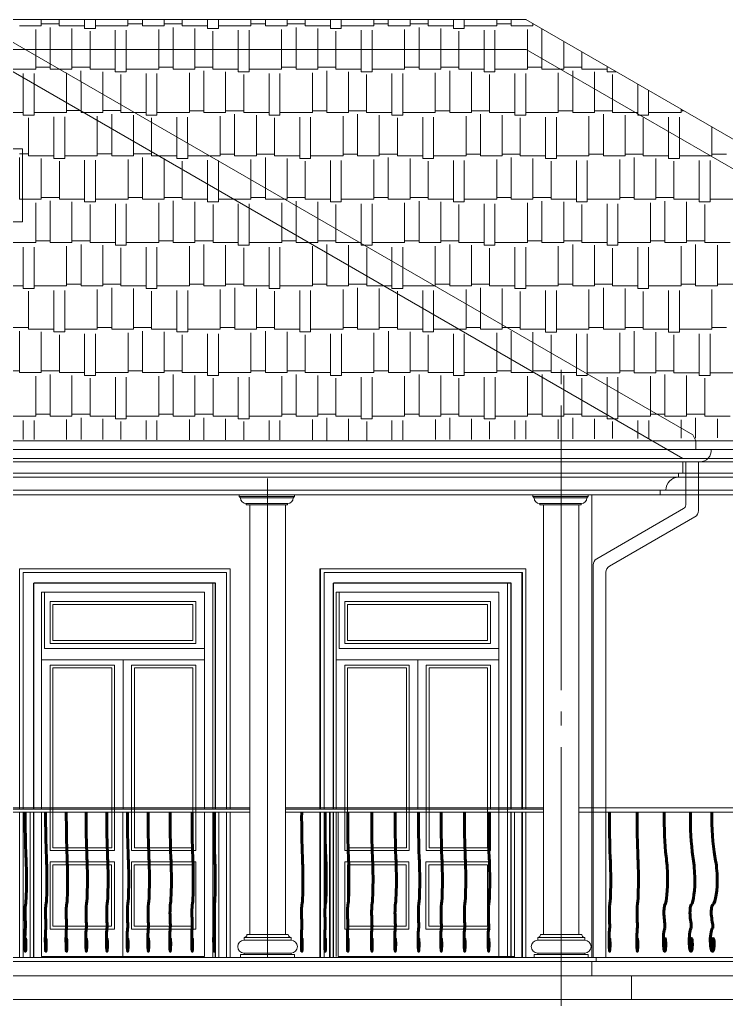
# Model space of a CAD drawing. Header units: millimetres. Extents: x -133165 to 20117, y 15722 to 63536.
# Drawn here: x -35166 to -30201, y 51679 to 58565 of the extents above; entities that cross this region are included whole.
import ezdxf

# ---------------------------------------------------------------- set-up
doc = ezdxf.new("R2010")
doc.units = ezdxf.units.MM
doc.linetypes.add('GOST2.303 5', pattern=[24, 20, -1.5, 1, -1.5])
doc.layers.get('0').update_dxf_attribs({"lineweight": 15})
for name, color, linetype, lineweight in [('axis', 7, 'GOST2.303 5', 9), ('doors', 32, 'Continuous', 15), ('friz', 173, 'Continuous', 15), ('hatch', 8, 'Continuous', 5), ('wall', 5, 'Continuous', 60)]:
    doc.layers.add(name, color=color, linetype=linetype, lineweight=lineweight)
doc.layers.add('balustrade', color=60, linetype='Continuous')

# ---------------------------------------------------------------- blocks, each defined once
blk = doc.blocks.new('A$C5A567AD7')
at = {"layer": 'wall', "color": 251, "ltscale": 100, "const_width": 10}
blk.add_lwpolyline([(89.3, 0, -0.185604), (4.2, -271.8, 0.164154), (-62.6, -391.3, 0.401799), (62.1, -567.2, -0.487781), (98, -636.6, -0.054114), (64.8, -679.6, 0.566041), (70, -710.3, -0.405124), (126.7, -803.9, -0.498628), (38.7, -842.2, -0.46591), (30.4, -780.5, -0.316922), (68.1, -775.9, -0.956284), (45.2, -817.3)], format="xyb", dxfattribs=at)
blk = doc.blocks.new('A$C729614CE')
at = {"layer": 'hatch', "lineweight": 20, "ltscale": 50}
for p, q in [((2067.3, 20), (254.8, 20)), ((2067.3, 0), (254.8, 0)), ((4129.6, 20), (2317.3, 20)), ((4129.6, 0), (2317.3, 0)), ((6192.3, 20), (4379.6, 20)), ((6192.3, 0), (4379.6, 0)), ((8254.7, 20), (6442.3, 20)), ((8254.7, 0), (6442.3, 0))]:
    blk.add_line(p, q, dxfattribs=at)
at = {"layer": 'hatch', "ltscale": 50, "yscale": 1.149999999994179, "zscale": 1.15}
for p, xscale in [((510.5, 0), 0.05842000001575798), ((804, 0), 0.05842000001575798), ((968.1, 0), 0.05842000001575798), ((1127.2, 0), 0.05842000001575798), ((1291.3, 0), 0.05842000001575798), ((1455.4, 0), 0.05842000001575798), ((1624.5, 0), 0.05842000001575798), ((1783.6, 0), 0.05842000001575798), ((1947.7, 0), 0.05842000001575798), ((2563.7, 0), 0.05842000001575798), ((2717.8, 0), 0.05842000001575798), ((2871.9, 0), 0.05842000001575798), ((3026, 0), 0.05842000001575798), ((3171.3, 0), 0.05842000001575798), ((3316.5, 0), 0.05842000001575798), ((3461.7, 0), 0.05842000001575798), ((3601, 0), 0.05842000001575798), ((3746.2, 0), 0.05842000001575798), ((3889.4, 0), 0.05842000001575798), ((4620.1, 0), -0.05842000001575798), ((4763.3, 0), -0.05842000001575798), ((5193, 0), -0.05842000001575798), ((5338.2, 0), -0.05842000001575798), ((5483.5, 0), -0.05842000001575798), ((5637.6, 0), -0.05842000001575798), ((5791.7, 0), -0.05842000001575798), ((5945.8, 0), -0.05842000001575798), ((6561.8, 0), -0.05842000001575798), ((6725.9, 0), -0.05842000001575798), ((6885, 0), -0.05842000001575798), ((7054.1, 0), -0.05842000001575798), ((7218.2, 0), -0.05842000001575798), ((7382.3, 0), -0.05842000001575798), ((7541.5, 0), -0.05842000001575798), ((7705.6, 0), -0.05842000001575798), ((7874, 0), -0.05842000001575798)]:
    blk.add_blockref('A$C5A567AD7', p, dxfattribs=dict(at, xscale=xscale))
at = {"layer": 'hatch', "color": 2, "ltscale": 50, "xscale": -0.05842000001575798, "yscale": 1.149999999994179, "zscale": 1.15}
for p in [(4908.5, 0), (5047.8, 0)]:
    blk.add_blockref('A$C5A567AD7', p, dxfattribs=at)

msp = doc.modelspace()

# ---------------------------------------------------------------- hatches: boundary and pattern name
at = {"ltscale": 10}
h = msp.add_hatch(dxfattribs=at)
h.set_pattern_fill('AR-RSHKE', color=256, style=0)
h.set_pattern_definition([(0, (-6668.25, 0), (647.7, 304.8), [152.4, -127, 177.8, -76.2, 228.6, -101.6]), (0, (-6515.85, 12.7), (647.7, 304.8), [127, -482.6, 101.6, -152.4]), (0, (-6211.05, -19.05), (647.7, 304.8), [76.2, -787.4]), (90, (-6668.25, 0), (-215.9, 304.8), [292.1, -927.1]), (90, (-6515.85, 0), (-215.9, 304.8), [285.75, -933.45]), (90, (-6388.85, 0), (-215.9, 304.8), [266.7, -952.5]), (90, (-6211.05, -19.05), (-215.9, 304.8), [292.1, -927.1]), (90, (-6134.85, -19.05), (-215.9, 304.8), [292.1, -927.1]), (90, (-5906.25, 0), (-215.9, 304.8), [279.4, -939.8])])
h.paths.add_polyline_path([(-40547.2, 55625.9), (-32786.6, 55609.5), (-30448.8, 55623.6), (-33369.6, 57340.4), (-35486.9, 58562.8), (-36534.7, 57957.9)])
h.paths.add_polyline_path([(-35806.9, 57162.7), (-35806.9, 57635.6), (-35166.9, 57635.6), (-35166.9, 57162.7)], flags=16)
h.paths.add_polyline_path([(-35756.9, 57212.7), (-35756.9, 57585.6), (-35216.9, 57585.6), (-35216.9, 57212.7)], flags=0)

# ---------------------------------------------------------------- linework, layer by layer
for p, q in [((-38011.9, 58564.8), (-31606.9, 58564.8)), ((-30436.9, 55647.2), (-35486.9, 58562.8)), ((-35014.7, 58521.6), (-35014.7, 58563.1)), ((-35014.7, 58534.3), (-34887.7, 58534.3)), ((-34887.7, 58521.6), (-34887.7, 58563.1)), ((-34709.9, 58502.6), (-34709.9, 58563.2)), ((-34633.7, 58502.6), (-34633.7, 58563.2)), ((-34405.1, 58521.6), (-34405.1, 58563.4)), ((-34405.1, 58534.3), (-34303.5, 58534.3)), ((-34303.5, 58521.6), (-34303.5, 58563.4)), ((-34151.1, 58521.6), (-34151.1, 58563.5)), ((-34151.1, 58534.3), (-34024.1, 58534.3)), ((-34024.1, 58521.6), (-34024.1, 58563.6)), ((-33846.3, 58502.6), (-33846.3, 58563.7)), ((-33770.1, 58502.6), (-33770.1, 58563.7)), ((-33541.5, 58521.6), (-33541.5, 58563.8)), ((-33541.5, 58534.3), (-33439.9, 58534.3)), ((-33439.9, 58521.6), (-33439.9, 58563.9)), ((-33287.5, 58521.6), (-33287.5, 58563.9)), ((-33287.5, 58534.3), (-33160.5, 58534.3)), ((-33160.5, 58521.6), (-33160.5, 58564)), ((-32982.7, 58502.6), (-32982.7, 58564.1)), ((-32906.5, 58502.6), (-32906.5, 58564.1)), ((-32677.9, 58521.6), (-32677.9, 58564.3)), ((-32677.9, 58534.3), (-32576.3, 58534.3)), ((-32576.3, 58521.6), (-32576.3, 58564.3)), ((-32423.9, 58521.6), (-32423.9, 58564.4)), ((-32423.9, 58534.3), (-32296.9, 58534.3)), ((-32296.9, 58521.6), (-32296.9, 58564.5)), ((-32119.1, 58502.6), (-32119.1, 58564.5)), ((-32042.9, 58502.6), (-32042.9, 58564.6)), ((-31814.3, 58521.6), (-31814.3, 58564.7)), ((-31814.3, 58534.3), (-31712.7, 58534.3)), ((-31712.7, 58521.6), (-31712.7, 58564.8)), ((-28726.9, 56900), (-31610.4, 58564.8)), ((-31560.3, 58521.6), (-31560.3, 58535.9)), ((-31560.3, 58534.3), (-31557.5, 58534.3)), ((-35167.1, 58521.6), (-35014.7, 58521.6)), ((-35052.8, 58312.2), (-35052.8, 58496.2)), ((-34951.2, 58253.5), (-34951.2, 58508.9)), ((-34887.7, 58521.6), (-34709.9, 58521.6)), ((-34798.8, 58216.8), (-34798.8, 58502.6)), ((-34709.9, 58502.6), (-34633.7, 58502.6)), ((-34671.8, 58216.8), (-34671.8, 58483.5)), ((-34633.7, 58521.6), (-34405.1, 58521.6)), ((-34494, 58197.7), (-34494, 58489.8)), ((-34417.8, 58197.7), (-34417.8, 58489.8)), ((-34303.5, 58521.6), (-34151.1, 58521.6)), ((-34189.2, 58216.8), (-34189.2, 58496.2)), ((-34087.6, 58216.8), (-34087.6, 58508.9)), ((-34024.1, 58521.6), (-33846.3, 58521.6)), ((-33935.2, 58216.8), (-33935.2, 58502.6)), ((-33846.3, 58502.6), (-33770.1, 58502.6)), ((-33808.2, 58216.8), (-33808.2, 58483.5)), ((-33770.1, 58521.6), (-33541.5, 58521.6)), ((-33630.4, 58197.7), (-33630.4, 58489.8)), ((-33554.2, 58197.7), (-33554.2, 58489.8)), ((-33439.9, 58521.6), (-33287.5, 58521.6)), ((-33325.6, 58216.8), (-33325.6, 58496.2)), ((-33224, 58216.8), (-33224, 58508.9)), ((-33160.5, 58521.6), (-32982.7, 58521.6)), ((-33071.6, 58216.8), (-33071.6, 58502.6)), ((-32982.7, 58502.6), (-32906.5, 58502.6)), ((-32944.6, 58216.8), (-32944.6, 58483.5)), ((-32906.5, 58521.6), (-32677.9, 58521.6)), ((-32766.8, 58197.7), (-32766.8, 58489.8)), ((-32690.6, 58197.7), (-32690.6, 58489.8)), ((-32576.3, 58521.6), (-32423.9, 58521.6)), ((-32462, 58216.8), (-32462, 58496.2)), ((-32360.4, 58216.8), (-32360.4, 58508.9)), ((-32296.9, 58521.6), (-32119.1, 58521.6)), ((-32208, 58216.8), (-32208, 58502.6)), ((-32119.1, 58502.6), (-32042.9, 58502.6)), ((-32081, 58216.8), (-32081, 58483.5)), ((-32042.9, 58521.6), (-31814.3, 58521.6)), ((-31903.2, 58197.7), (-31903.2, 58489.8)), ((-31827, 58197.7), (-31827, 58489.8)), ((-31712.7, 58521.6), (-31560.3, 58521.6)), ((-31598.4, 58216.8), (-31598.4, 58496.2)), ((-31496.8, 58216.8), (-31496.8, 58499.2)), ((-31344.4, 58216.8), (-31344.4, 58411.2)), ((-31606.9, 58355), (-39366.9, 58355)), ((-30506.9, 55479.8), (-35486.9, 58355)), ((-26626.9, 55479.8), (-31606.9, 58355)), ((-31217.4, 58216.8), (-31217.4, 58337.9)), ((-34887.6, 58216.8), (-34798.8, 58216.8)), ((-34836.9, 58187.5), (-34836.9, 58191.4)), ((-34798.8, 58229.5), (-34671.8, 58229.5)), ((-34735.3, 58128.9), (-34735.3, 58204.1)), ((-34671.8, 58216.8), (-34494, 58216.8)), ((-34582.9, 58040.9), (-34582.9, 58197.7)), ((-34494, 58197.7), (-34417.8, 58197.7)), ((-34417.8, 58216.8), (-34189.2, 58216.8)), ((-34189.2, 58229.5), (-34087.6, 58229.5)), ((-34087.6, 58216.8), (-33935.2, 58216.8)), ((-33973.3, 57912), (-33973.3, 58191.4)), ((-33935.2, 58229.5), (-33808.2, 58229.5)), ((-33871.7, 57912), (-33871.7, 58204.1)), ((-33808.2, 58216.8), (-33630.4, 58216.8)), ((-33719.3, 57912), (-33719.3, 58197.7)), ((-33630.4, 58197.7), (-33554.2, 58197.7)), ((-33554.2, 58216.8), (-33325.6, 58216.8)), ((-33325.6, 58229.5), (-33224, 58229.5)), ((-33224, 58216.8), (-33071.6, 58216.8)), ((-33109.7, 57912), (-33109.7, 58191.4)), ((-33071.6, 58229.5), (-32944.6, 58229.5)), ((-33008.1, 57912), (-33008.1, 58204.1)), ((-32944.6, 58216.8), (-32766.8, 58216.8)), ((-32855.7, 57912), (-32855.7, 58197.7)), ((-32766.8, 58197.7), (-32690.6, 58197.7)), ((-32690.6, 58216.8), (-32462, 58216.8)), ((-32462, 58229.5), (-32360.4, 58229.5)), ((-32360.4, 58216.8), (-32208, 58216.8)), ((-32246.1, 57912), (-32246.1, 58191.4)), ((-32208, 58229.5), (-32081, 58229.5)), ((-32144.5, 57912), (-32144.5, 58204.1)), ((-32081, 58216.8), (-31903.2, 58216.8)), ((-31992.1, 57912), (-31992.1, 58197.7)), ((-31903.2, 58197.7), (-31827, 58197.7)), ((-31827, 58216.8), (-31598.4, 58216.8)), ((-31598.4, 58229.5), (-31496.8, 58229.5)), ((-31496.8, 58216.8), (-31344.4, 58216.8)), ((-31382.5, 57912), (-31382.5, 58191.4)), ((-31344.4, 58229.5), (-31217.4, 58229.5)), ((-31280.9, 57912), (-31280.9, 58204.1)), ((-31217.4, 58216.8), (-31039.6, 58216.8)), ((-31128.5, 57912), (-31128.5, 58197.7)), ((-31039.6, 58197.7), (-31039.6, 58235.3)), ((-31039.6, 58197.7), (-30974.6, 58197.7)), ((-34455.9, 57967.5), (-34455.9, 58178.7)), ((-34278.1, 57892.9), (-34278.1, 58185.1)), ((-34201.9, 57892.9), (-34201.9, 58185.1)), ((-33592.3, 57912), (-33592.3, 58178.7)), ((-33414.5, 57892.9), (-33414.5, 58185.1)), ((-33338.3, 57892.9), (-33338.3, 58185.1)), ((-32728.7, 57912), (-32728.7, 58178.7)), ((-32550.9, 57892.9), (-32550.9, 58185.1)), ((-32474.7, 57892.9), (-32474.7, 58185.1)), ((-31865.1, 57912), (-31865.1, 58178.7)), ((-31687.3, 57892.9), (-31687.3, 58185.1)), ((-31611.1, 57892.9), (-31611.1, 58185.1)), ((-31001.5, 57912), (-31001.5, 58178.7)), ((-30823.7, 57892.9), (-30823.7, 58110.6)), ((-30747.5, 57892.9), (-30747.5, 58066.6)), ((-33973.3, 57924.7), (-33871.7, 57924.7)), ((-33719.3, 57924.7), (-33592.3, 57924.7)), ((-33109.7, 57924.7), (-33008.1, 57924.7)), ((-32855.7, 57924.7), (-32728.7, 57924.7)), ((-32246.1, 57924.7), (-32144.5, 57924.7)), ((-31992.1, 57924.7), (-31865.1, 57924.7)), ((-31382.5, 57924.7), (-31280.9, 57924.7)), ((-31128.5, 57924.7), (-31001.5, 57924.7)), ((-30518.9, 57912), (-30518.9, 57934.6)), ((-30518.9, 57924.7), (-30501.7, 57924.7)), ((-34359.7, 57912), (-34278.1, 57912)), ((-34278.1, 57892.9), (-34201.9, 57892.9)), ((-34240, 57842.9), (-34240, 57873.9)), ((-34201.9, 57912), (-33973.3, 57912)), ((-34062.2, 57740.2), (-34062.2, 57880.2)), ((-33986, 57696.2), (-33986, 57880.2)), ((-33871.7, 57912), (-33719.3, 57912)), ((-33757.4, 57607.2), (-33757.4, 57886.6)), ((-33655.8, 57607.2), (-33655.8, 57899.3)), ((-33592.3, 57912), (-33414.5, 57912)), ((-33503.4, 57607.2), (-33503.4, 57892.9)), ((-33414.5, 57892.9), (-33338.3, 57892.9)), ((-33376.4, 57607.2), (-33376.4, 57873.9)), ((-33338.3, 57912), (-33109.7, 57912)), ((-33198.6, 57588.1), (-33198.6, 57880.2)), ((-33122.4, 57588.1), (-33122.4, 57880.2)), ((-33008.1, 57912), (-32855.7, 57912)), ((-32893.8, 57607.2), (-32893.8, 57886.6)), ((-32792.2, 57607.2), (-32792.2, 57899.3)), ((-32728.7, 57912), (-32550.9, 57912)), ((-32639.8, 57607.2), (-32639.8, 57892.9)), ((-32550.9, 57892.9), (-32474.7, 57892.9)), ((-32512.8, 57607.2), (-32512.8, 57873.9)), ((-32474.7, 57912), (-32246.1, 57912)), ((-32335, 57588.1), (-32335, 57880.2)), ((-32258.8, 57588.1), (-32258.8, 57880.2)), ((-32144.5, 57912), (-31992.1, 57912)), ((-32030.2, 57607.2), (-32030.2, 57886.6)), ((-31928.6, 57607.2), (-31928.6, 57899.3)), ((-31865.1, 57912), (-31687.3, 57912)), ((-31776.2, 57607.2), (-31776.2, 57892.9)), ((-31687.3, 57892.9), (-31611.1, 57892.9)), ((-31649.2, 57607.2), (-31649.2, 57873.9)), ((-31611.1, 57912), (-31382.5, 57912)), ((-31471.4, 57588.1), (-31471.4, 57880.2)), ((-31395.2, 57588.1), (-31395.2, 57880.2)), ((-31280.9, 57912), (-31128.5, 57912)), ((-31166.6, 57607.2), (-31166.6, 57886.6)), ((-31065, 57607.2), (-31065, 57899.3)), ((-31001.5, 57912), (-30823.7, 57912)), ((-30912.6, 57607.2), (-30912.6, 57892.9)), ((-30823.7, 57892.9), (-30747.5, 57892.9)), ((-30785.6, 57607.2), (-30785.6, 57873.9)), ((-30747.5, 57912), (-30518.9, 57912)), ((-30607.8, 57588.1), (-30607.8, 57880.2)), ((-30531.6, 57588.1), (-30531.6, 57880.2)), ((-30303, 57607.2), (-30303, 57810)), ((-33831.7, 57607.2), (-33757.4, 57607.2)), ((-33770.1, 57571.6), (-33770.1, 57575.4)), ((-33757.4, 57619.9), (-33655.8, 57619.9)), ((-33655.8, 57607.2), (-33503.4, 57607.2)), ((-33541.5, 57439.6), (-33541.5, 57581.8)), ((-33503.4, 57619.9), (-33376.4, 57619.9)), ((-33439.9, 57381), (-33439.9, 57594.5)), ((-33376.4, 57607.2), (-33198.6, 57607.2)), ((-33287.5, 57302.4), (-33287.5, 57588.1)), ((-33198.6, 57588.1), (-33122.4, 57588.1)), ((-33160.5, 57302.4), (-33160.5, 57569.1)), ((-33122.4, 57607.2), (-32893.8, 57607.2)), ((-32982.7, 57283.3), (-32982.7, 57575.4)), ((-32906.5, 57283.3), (-32906.5, 57575.4)), ((-32893.8, 57619.9), (-32792.2, 57619.9)), ((-32792.2, 57607.2), (-32639.8, 57607.2)), ((-32677.9, 57302.4), (-32677.9, 57581.8)), ((-32639.8, 57619.9), (-32512.8, 57619.9)), ((-32576.3, 57302.4), (-32576.3, 57594.5)), ((-32512.8, 57607.2), (-32335, 57607.2)), ((-32423.9, 57302.4), (-32423.9, 57588.1)), ((-32335, 57588.1), (-32258.8, 57588.1)), ((-32296.9, 57302.4), (-32296.9, 57569.1)), ((-32258.8, 57607.2), (-32030.2, 57607.2)), ((-32119.1, 57283.3), (-32119.1, 57575.4)), ((-32042.9, 57283.3), (-32042.9, 57575.4)), ((-32030.2, 57619.9), (-31928.6, 57619.9)), ((-31928.6, 57607.2), (-31776.2, 57607.2)), ((-31814.3, 57302.4), (-31814.3, 57581.8)), ((-31776.2, 57619.9), (-31649.2, 57619.9)), ((-31712.7, 57302.4), (-31712.7, 57594.5)), ((-31649.2, 57607.2), (-31471.4, 57607.2)), ((-31560.3, 57302.4), (-31560.3, 57588.1)), ((-31471.4, 57588.1), (-31395.2, 57588.1)), ((-31433.3, 57302.4), (-31433.3, 57569.1)), ((-31395.2, 57607.2), (-31166.6, 57607.2)), ((-31255.5, 57283.3), (-31255.5, 57575.4)), ((-31179.3, 57283.3), (-31179.3, 57575.4)), ((-31166.6, 57619.9), (-31065, 57619.9)), ((-31065, 57607.2), (-30912.6, 57607.2)), ((-30950.7, 57302.4), (-30950.7, 57581.8)), ((-30912.6, 57619.9), (-30785.6, 57619.9)), ((-30849.1, 57302.4), (-30849.1, 57594.5)), ((-30785.6, 57607.2), (-30607.8, 57607.2)), ((-30696.7, 57302.4), (-30696.7, 57588.1)), ((-30607.8, 57588.1), (-30531.6, 57588.1)), ((-30569.7, 57302.4), (-30569.7, 57569.1)), ((-30531.6, 57607.2), (-30303, 57607.2)), ((-30391.9, 57283.3), (-30391.9, 57575.4)), ((-30315.7, 57283.3), (-30315.7, 57575.4)), ((-30303, 57619.9), (-30201.4, 57619.9)), ((-33305, 57302.4), (-33287.5, 57302.4)), ((-33287.5, 57315.1), (-33160.5, 57315.1)), ((-33160.5, 57302.4), (-32982.7, 57302.4)), ((-32906.5, 57302.4), (-32677.9, 57302.4)), ((-32677.9, 57315.1), (-32576.3, 57315.1)), ((-32576.3, 57302.4), (-32423.9, 57302.4)), ((-32423.9, 57315.1), (-32296.9, 57315.1)), ((-32296.9, 57302.4), (-32119.1, 57302.4)), ((-32042.9, 57302.4), (-31814.3, 57302.4)), ((-31814.3, 57315.1), (-31712.7, 57315.1)), ((-31712.7, 57302.4), (-31560.3, 57302.4)), ((-31560.3, 57315.1), (-31433.3, 57315.1)), ((-31433.3, 57302.4), (-31255.5, 57302.4)), ((-31179.3, 57302.4), (-30950.7, 57302.4)), ((-30950.7, 57315.1), (-30849.1, 57315.1)), ((-30849.1, 57302.4), (-30696.7, 57302.4)), ((-30696.7, 57315.1), (-30569.7, 57315.1)), ((-30569.7, 57302.4), (-30391.9, 57302.4)), ((-30315.7, 57302.4), (-30087.1, 57302.4)), ((-33224, 57254.8), (-33224, 57289.7)), ((-33071.6, 57165.2), (-33071.6, 57283.3)), ((-32982.7, 57283.3), (-32906.5, 57283.3)), ((-32944.6, 57090.6), (-32944.6, 57264.3)), ((-32766.8, 56986.1), (-32766.8, 57270.6)), ((-32690.6, 56978.6), (-32690.6, 57270.6)), ((-32462, 56997.6), (-32462, 57277)), ((-32360.4, 56997.6), (-32360.4, 57289.7)), ((-32208, 56997.6), (-32208, 57283.3)), ((-32119.1, 57283.3), (-32042.9, 57283.3)), ((-32081, 56997.6), (-32081, 57264.3)), ((-31903.2, 56978.6), (-31903.2, 57270.6)), ((-31827, 56978.6), (-31827, 57270.6)), ((-31598.4, 56997.6), (-31598.4, 57277)), ((-31496.8, 56997.6), (-31496.8, 57289.7)), ((-31344.4, 56997.6), (-31344.4, 57283.3)), ((-31255.5, 57283.3), (-31179.3, 57283.3)), ((-31217.4, 56997.6), (-31217.4, 57264.3)), ((-31039.6, 56978.6), (-31039.6, 57270.6)), ((-30963.4, 56978.6), (-30963.4, 57270.6)), ((-30734.8, 56997.6), (-30734.8, 57277)), ((-30633.2, 56997.6), (-30633.2, 57289.7)), ((-30480.8, 56997.6), (-30480.8, 57283.3)), ((-30391.9, 57283.3), (-30315.7, 57283.3)), ((-30353.8, 56997.6), (-30353.8, 57264.3)), ((-32786.4, 56997.6), (-32766.8, 56997.6)), ((-32754, 56978.6), (-32690.6, 56978.6)), ((-32690.6, 56997.6), (-32462, 56997.6)), ((-32550.9, 56859.2), (-32550.9, 56965.8)), ((-32474.7, 56814.4), (-32474.7, 56965.8)), ((-32462, 57010.3), (-32360.4, 57010.3)), ((-32360.4, 56997.6), (-32208, 56997.6)), ((-32246.1, 56692.8), (-32246.1, 56972.2)), ((-32208, 57010.3), (-32081, 57010.3)), ((-32144.5, 56692.8), (-32144.5, 56984.9)), ((-32081, 56997.6), (-31903.2, 56997.6)), ((-31992.1, 56692.8), (-31992.1, 56978.6)), ((-31903.2, 56978.6), (-31827, 56978.6)), ((-31865.1, 56692.8), (-31865.1, 56959.5)), ((-31827, 56997.6), (-31598.4, 56997.6)), ((-31687.3, 56673.8), (-31687.3, 56965.8)), ((-31611.1, 56673.8), (-31611.1, 56965.8)), ((-31598.4, 57010.3), (-31496.8, 57010.3)), ((-31496.8, 56997.6), (-31344.4, 56997.6)), ((-31382.5, 56692.8), (-31382.5, 56972.2)), ((-31344.4, 57010.3), (-31217.4, 57010.3)), ((-31280.9, 56692.8), (-31280.9, 56984.9)), ((-31217.4, 56997.6), (-31039.6, 56997.6)), ((-31128.5, 56692.8), (-31128.5, 56978.6)), ((-31039.6, 56978.6), (-30963.4, 56978.6)), ((-31001.5, 56692.8), (-31001.5, 56959.5)), ((-30963.4, 56997.6), (-30734.8, 56997.6)), ((-30823.7, 56673.8), (-30823.7, 56965.8)), ((-30747.5, 56673.8), (-30747.5, 56965.8)), ((-30734.8, 57010.3), (-30633.2, 57010.3)), ((-30633.2, 56997.6), (-30480.8, 56997.6)), ((-30518.9, 56692.8), (-30518.9, 56972.2)), ((-30480.8, 57010.3), (-30353.8, 57010.3)), ((-30417.3, 56692.8), (-30417.3, 56984.9)), ((-30353.8, 56997.6), (-30176, 56997.6)), ((-30264.9, 56692.8), (-30264.9, 56978.6)), ((-32267.8, 56692.8), (-32246.1, 56692.8)), ((-32246.1, 56705.5), (-32144.5, 56705.5)), ((-32144.5, 56692.8), (-31992.1, 56692.8)), ((-31992.1, 56705.5), (-31865.1, 56705.5)), ((-31928.6, 56493.4), (-31928.6, 56680.1)), ((-31865.1, 56692.8), (-31687.3, 56692.8)), ((-31776.2, 56403.8), (-31776.2, 56673.8)), ((-31687.3, 56673.8), (-31611.1, 56673.8)), ((-31611.1, 56692.8), (-31382.5, 56692.8)), ((-31382.5, 56705.5), (-31280.9, 56705.5)), ((-31280.9, 56692.8), (-31128.5, 56692.8)), ((-31128.5, 56705.5), (-31001.5, 56705.5)), ((-31065, 56388), (-31065, 56680.1)), ((-31001.5, 56692.8), (-30823.7, 56692.8)), ((-30912.6, 56388), (-30912.6, 56673.8)), ((-30823.7, 56673.8), (-30747.5, 56673.8)), ((-30747.5, 56692.8), (-30518.9, 56692.8)), ((-30518.9, 56705.5), (-30417.3, 56705.5)), ((-30417.3, 56692.8), (-30264.9, 56692.8)), ((-30264.9, 56705.5), (-30137.9, 56705.5)), ((-32030.2, 56553.1), (-32030.2, 56667.4)), ((-31649.2, 56388), (-31649.2, 56654.7)), ((-31471.4, 56368.9), (-31471.4, 56661.1)), ((-31395.2, 56368.9), (-31395.2, 56661.1)), ((-31166.6, 56388), (-31166.6, 56667.4)), ((-30785.6, 56388), (-30785.6, 56654.7)), ((-30607.8, 56368.9), (-30607.8, 56661.1)), ((-30531.6, 56368.9), (-30531.6, 56661.1)), ((-30303, 56388), (-30303, 56667.4)), ((-31770.8, 56400.7), (-31649.2, 56400.7)), ((-31166.6, 56400.7), (-31065, 56400.7)), ((-30912.6, 56400.7), (-30785.6, 56400.7)), ((-30303, 56400.7), (-30201.4, 56400.7)), ((-31712.7, 56366.5), (-31712.7, 56375.3)), ((-31649.2, 56388), (-31471.4, 56388)), ((-31560.3, 56276.9), (-31560.3, 56368.9)), ((-31471.4, 56368.9), (-31395.2, 56368.9)), ((-31433.3, 56202.3), (-31433.3, 56349.9)), ((-31395.2, 56388), (-31166.6, 56388)), ((-31255.5, 56097.8), (-31255.5, 56356.2)), ((-31179.3, 56064.1), (-31179.3, 56356.2)), ((-31065, 56388), (-30912.6, 56388)), ((-30950.7, 56083.2), (-30950.7, 56362.6)), ((-30849.1, 56083.2), (-30849.1, 56375.3)), ((-30785.6, 56388), (-30607.8, 56388)), ((-30696.7, 56083.2), (-30696.7, 56368.9)), ((-30607.8, 56368.9), (-30531.6, 56368.9)), ((-30569.7, 56083.2), (-30569.7, 56349.9)), ((-30531.6, 56388), (-30303, 56388)), ((-30391.9, 56064.1), (-30391.9, 56356.2)), ((-30315.7, 56064.1), (-30315.7, 56356.2)), ((-31198.2, 56064.1), (-31179.3, 56064.1)), ((-31179.3, 56083.2), (-30950.7, 56083.2)), ((-30950.7, 56095.9), (-30849.1, 56095.9)), ((-30849.1, 56083.2), (-30696.7, 56083.2)), ((-30734.8, 55791.7), (-30734.8, 56057.8)), ((-30696.7, 56095.9), (-30569.7, 56095.9)), ((-30633.2, 55778.4), (-30633.2, 56070.5)), ((-30569.7, 56083.2), (-30391.9, 56083.2)), ((-30480.8, 55778.4), (-30480.8, 56064.1)), ((-30391.9, 56064.1), (-30315.7, 56064.1)), ((-30315.7, 56083.2), (-30087.1, 56083.2)), ((-31039.6, 55970.9), (-31039.6, 56051.4)), ((-30963.4, 55926.1), (-30963.4, 56051.4)), ((-30353.8, 55778.4), (-30353.8, 56045.1)), ((-30733.7, 55791.1), (-30633.2, 55791.1)), ((-30633.2, 55778.4), (-30480.8, 55778.4)), ((-30480.8, 55791.1), (-30353.8, 55791.1)), ((-30353.8, 55778.4), (-30176, 55778.4)), ((-30518.9, 55664.8), (-30518.9, 55753)), ((-30417.3, 55623.8), (-30417.3, 55765.7)), ((-30264.9, 55624.8), (-30264.9, 55759.4)), ((-30436.9, 55647.2), (-30416.2, 55604.5)), ((-45682.6, 55604.5), (-24986.2, 55604.5)), ((-40557.6, 55604.5), (-30416.2, 55604.5)), ((-30416.2, 55604.5), (-30416.2, 55543.2)), ((-44437.6, 55543.2), (-24986.2, 55543.2)), ((-40665.5, 55543.2), (-30416.2, 55543.2)), ((-31361.9, 55543.2), (-30308.3, 55543.2)), ((-30308.3, 55543.2), (-30416.2, 55543.2)), ((-30308.3, 55543.2), (-30348.3, 55543.2)), ((-30348.3, 55543.2), (-30348.3, 55543.2)), ((-45611.9, 55456.7), (-25056.9, 55456.7)), ((-44346.9, 55479.8), (-24901, 55479.8)), ((-40604.9, 55456.7), (-30386.8, 55456.7)), ((-30506.9, 55456.7), (-30506.9, 55378.2)), ((-30486.9, 55456.7), (-30486.9, 55378.2)), ((-30386.8, 55456.7), (-30486.9, 55456.7)), ((-30486.9, 55456.7), (-30486.9, 55154)), ((-30379, 55455.7), (-30486.9, 55455.7)), ((-30386.8, 55456.7), (-30426.8, 55456.7)), ((-30426.8, 55456.7), (-30426.8, 55456.7)), ((-30396.9, 55456.7), (-30396.9, 55113.6)), ((-45561.9, 55378.2), (-25106.9, 55378.2)), ((-44296.7, 55378.2), (-25056.9, 55378.2)), ((-40486.9, 55378.2), (-30506.9, 55378.2)), ((-30511.9, 55378.2), (-30551.9, 55378.2)), ((-30551.9, 55378.2), (-30551.9, 55378.2)), ((-30486.9, 55378.2), (-30536.9, 55378.2)), ((-30536.9, 55348.2), (-30536.9, 55378.2)), ((-45561.9, 55348.2), (-25106.9, 55348.2)), ((-40436.9, 55348.2), (-30536.9, 55348.2)), ((-33424.4, 52004.3), (-33424.4, 55339.6)), ((-33424.4, 51974.3), (-33424.4, 55309.6)), ((-45431.9, 55258.2), (-25236.9, 55258.2)), ((-40346.9, 55258.2), (-30626.9, 55258.2)), ((-30626.9, 55258.2), (-30666.9, 55258.2)), ((-30666.9, 55258.2), (-30666.9, 55224.2)), ((-30666.9, 55258.2), (-30666.9, 55258.2)), ((-45431.9, 55224.2), (-25236.9, 55224.2)), ((-40306.9, 55224.2), (-30666.9, 55224.2)), ((-33624.4, 55224), (-33424.4, 55224)), ((-33624.4, 55214), (-33624.4, 55224)), ((-33614.4, 55204), (-33624.4, 55214)), ((-33624.4, 55214), (-33234.4, 55214)), ((-33614.4, 55204), (-33244.4, 55204)), ((-33574.4, 55154), (-33574.4, 55164)), ((-33574.4, 55164), (-33284.4, 55164)), ((-33234.4, 55224), (-33424.4, 55224)), ((-33284.4, 55154), (-33284.4, 55164)), ((-33244.4, 55204), (-33234.4, 55214)), ((-33234.4, 55214), (-33234.4, 55224)), ((-31561.9, 55224), (-31361.9, 55224)), ((-31561.9, 55214), (-31561.9, 55224)), ((-31551.9, 55204), (-31561.9, 55214)), ((-31561.9, 55214), (-31171.9, 55214)), ((-31551.9, 55204), (-31181.9, 55204)), ((-31511.9, 55154), (-31511.9, 55164)), ((-31511.9, 55164), (-31221.9, 55164)), ((-31171.9, 55224), (-31361.9, 55224)), ((-31221.9, 55154), (-31221.9, 55164)), ((-31181.9, 55204), (-31171.9, 55214)), ((-31171.9, 55214), (-31171.9, 55224)), ((-31146.9, 51974.3), (-31146.9, 55224.2)), ((-33564.4, 55154), (-33574.4, 55154)), ((-33564.4, 55154), (-33284.4, 55154)), ((-33549.4, 52134.3), (-33549.4, 55154)), ((-33299.4, 52134.3), (-33299.4, 55154)), ((-33294.4, 55154), (-33284.4, 55154)), ((-31501.9, 55154), (-31511.9, 55154)), ((-31501.9, 55154), (-31221.9, 55154)), ((-31486.9, 52134.3), (-31486.9, 55154)), ((-31236.9, 52134.3), (-31236.9, 55154)), ((-31231.9, 55154), (-31221.9, 55154)), ((-31112.6, 54775.4), (-30501.9, 55128)), ((-31022.6, 54723.5), (-30421.9, 55070.3)), ((-31137.6, 51974.3), (-31137.6, 54732.1)), ((-31047.6, 51974.3), (-31047.6, 54680.2)), ((-33549.4, 53024.6), (-35361.9, 53024.6)), ((-31486.9, 53024.6), (-33299.4, 53024.6)), ((-27656.9, 53024.6), (-31236.9, 53024.6)), ((-29897.3, 53024.6), (-31236.9, 53024.6)), ((-33549.4, 52994.6), (-35361.9, 52994.6)), ((-34441.1, 51979.6), (-34441.1, 52994.6)), ((-31486.9, 52994.6), (-33299.4, 52994.6)), ((-32929.5, 52994.6), (-32929.5, 51979.6)), ((-31870, 52994.6), (-31870, 52192.6)), ((-31637.6, 52994.6), (-31637.6, 51974.3)), ((-31634.6, 52994.6), (-31634.6, 51974.3)), ((-28620, 52994.6), (-31236.9, 52994.6)), ((-29897.3, 52994.6), (-31236.9, 52994.6)), ((-33279.4, 52134.3), (-33569.4, 52134.3)), ((-33559.4, 52134.3), (-33569.4, 52134.3)), ((-33289.4, 52134.3), (-33279.4, 52134.3)), ((-31216.9, 52134.3), (-31506.9, 52134.3)), ((-31496.9, 52134.3), (-31506.9, 52134.3)), ((-31226.9, 52134.3), (-31216.9, 52134.3)), ((-33589.4, 52114.3), (-33589.4, 52094.3)), ((-33259.4, 52114.3), (-33589.4, 52114.3)), ((-33259.4, 52094.3), (-33589.4, 52094.3)), ((-33259.4, 52114.3), (-33259.4, 52094.3)), ((-31196.9, 52114.3), (-31526.9, 52114.3)), ((-31526.9, 52114.3), (-31526.9, 52094.3)), ((-31196.9, 52094.3), (-31526.9, 52094.3)), ((-31196.9, 52114.3), (-31196.9, 52094.3)), ((-33589.4, 51994.3), (-33614.4, 51994.3)), ((-33614.4, 51994.3), (-33614.4, 51974.3)), ((-33259.4, 52004.3), (-33589.4, 52004.3)), ((-33589.4, 52004.3), (-33589.4, 51994.3)), ((-33234.4, 51994.3), (-33589.4, 51994.3)), ((-33259.4, 52004.3), (-33259.4, 51994.3)), ((-33259.4, 51994.3), (-33234.4, 51994.3)), ((-33234.4, 51994.3), (-33234.4, 51974.3)), ((-31526.9, 51994.3), (-31551.9, 51994.3)), ((-31551.9, 51994.3), (-31551.9, 51974.3)), ((-31196.9, 52004.3), (-31526.9, 52004.3)), ((-31526.9, 52004.3), (-31526.9, 51994.3)), ((-31171.9, 51994.3), (-31526.9, 51994.3)), ((-31196.9, 52004.3), (-31196.9, 51994.3)), ((-31196.9, 51994.3), (-31171.9, 51994.3)), ((-31171.9, 51994.3), (-31171.9, 51974.3)), ((-27176.9, 51974.3), (-43826.9, 51974.3)), ((-27176.9, 51944.3), (-43796.9, 51944.3)), ((-39856.9, 51974.3), (-31116.9, 51974.3)), ((-39856.9, 51944.3), (-31116.9, 51944.3)), ((-33868.7, 51979.6), (-35011.7, 51979.6)), ((-33649.4, 51974.3), (-33199.4, 51974.3)), ((-33614.4, 51974.3), (-33559.4, 51974.3)), ((-33234.4, 51974.3), (-33289.4, 51974.3)), ((-31687.1, 51979.6), (-32929.5, 51979.6)), ((-31136.9, 51974.3), (-31586.9, 51974.3)), ((-31551.9, 51974.3), (-31496.9, 51974.3)), ((-31171.9, 51974.3), (-31226.9, 51974.3)), ((-31146.9, 51844.6), (-31146.9, 51944.3)), ((-31116.9, 51944.3), (-31116.9, 51974.3)), ((-26966.9, 51844.6), (-44006.9, 51844.6)), ((-40106.9, 51844.6), (-30866.9, 51844.6)), ((-30866.9, 51844.6), (-30866.9, 51679.6)), ((-40106.9, 51678.6), (-30866.9, 51678.6)), ((-30916.9, 51678.6), (-27016.9, 51678.6))]:
    msp.add_line(p, q, dxfattribs=at)
msp.add_lwpolyline([(-35826.9, 57655.6), (-35146.9, 57655.6), (-35146.9, 57142.7), (-35826.9, 57142.7)], close=True, dxfattribs=at)
for centre, radius, start, end in [((-30386.8, 55535.5), 78.9, 270, 5.56603), ((-30536.9, 55258.2), 90, 90, 180), ((-33574.4, 55204), 40, 180, 270), ((-33284.4, 55204), 40, 270, 360), ((-31511.9, 55204), 40, 180, 270), ((-31221.9, 55204), 40, 270, 360), ((-30516.9, 55154), 30, 300, 0), ((-30446.9, 55113.6), 50, 300, 0), ((-31087.6, 54732.1), 50, 120, 180), ((-30997.6, 54680.2), 50, 120, 180), ((-33589.4, 52134.3), 20, 270, 360), ((-33259.4, 52134.3), 20, 180, 270), ((-31526.9, 52134.3), 20, 270, 360), ((-31196.9, 52134.3), 20, 180, 270), ((-33589.4, 52049.3), 45, 90, 270), ((-33259.4, 52049.3), 45, 270, 90), ((-31526.9, 52049.3), 45, 90, 270), ((-31196.9, 52049.3), 45, 270, 90)]:
    msp.add_arc(centre, radius, start, end, dxfattribs=at)
at = {"layer": 'axis', "color": 147, "lineweight": 0, "ltscale": 100}
msp.add_line((-31361.9, 44252.5), (-31361.9, 56181.2), dxfattribs=at)
at = {"layer": 'doors', "ltscale": 100}
for p, q in [((-33868.7, 54539.6), (-35011.7, 54539.6)), ((-35011.7, 53014.6), (-35011.7, 54539.6)), ((-35011.7, 54539.6), (-33868.7, 54539.6)), ((-34991.7, 54144.6), (-34991.7, 54539.6)), ((-33868.7, 53014.6), (-33868.7, 54539.6)), ((-33808.9, 53014.6), (-33808.9, 54604.6)), ((-31799.3, 54539.6), (-32942.3, 54539.6)), ((-32942.3, 53014.6), (-32942.3, 54539.6)), ((-32942.3, 54539.6), (-31799.3, 54539.6)), ((-31812.1, 54539.6), (-32929.5, 54539.6)), ((-32922.3, 54144.6), (-32922.3, 54539.6)), ((-31799.3, 51979.6), (-31799.3, 54539.6)), ((-31739.5, 51979.6), (-31739.5, 54604.6)), ((-34500.9, 54474.6), (-34952, 54474.6)), ((-34952, 54474.6), (-34500.9, 54474.6)), ((-34952, 54474.6), (-34479.4, 54474.6)), ((-34952, 54180.6), (-34952, 54474.6)), ((-33928.5, 54474.6), (-34952, 54474.6)), ((-33928.5, 54474.6), (-34381.3, 54474.6)), ((-34379.6, 54474.6), (-33928.5, 54474.6)), ((-33928.5, 54180.6), (-33928.5, 54474.6)), ((-32882.5, 54180.6), (-32882.5, 54474.6)), ((-31859.1, 54474.6), (-32882.5, 54474.6)), ((-31870, 54474.6), (-32312.8, 54474.6)), ((-31859, 54474.6), (-32311.9, 54474.6)), ((-32310.2, 54474.6), (-31859, 54474.6)), ((-31859, 54180.6), (-31859, 54474.6)), ((-34932, 54454.6), (-34499.4, 54454.6)), ((-34932, 54200.6), (-34932, 54454.6)), ((-33948.5, 54454.6), (-34932, 54454.6)), ((-33948.5, 54200.6), (-33948.5, 54454.6)), ((-32862.5, 54200.6), (-32862.5, 54454.6)), ((-31879, 54454.6), (-32862.5, 54454.6)), ((-31879, 54200.6), (-31879, 54454.6)), ((-33948.5, 54200.6), (-34932, 54200.6)), ((-31879, 54200.6), (-32862.5, 54200.6)), ((-33868.7, 54144.6), (-34991.7, 54144.6)), ((-33928.5, 54180.6), (-34952, 54180.6)), ((-31799.3, 54144.6), (-32922.3, 54144.6)), ((-31859, 54180.6), (-32882.5, 54180.6)), ((-33868.7, 54064.6), (-35011.7, 54064.6)), ((-34439.4, 53014.6), (-34439.4, 54064.6)), ((-31799.3, 54064.6), (-32942.3, 54064.6)), ((-32369.9, 53014.6), (-32369.9, 54064.6)), ((-34952, 53014.6), (-34952, 54028.6)), ((-34499.1, 54028.6), (-34952, 54028.6)), ((-34952, 52724.6), (-34952, 54008.6)), ((-34519.1, 54008.6), (-34932, 54008.6)), ((-34932, 52744.6), (-34932, 54008.6)), ((-34519.1, 52744.6), (-34519.1, 54008.6)), ((-34499.1, 53014.6), (-34499.1, 54028.6)), ((-34499.1, 52724.6), (-34499.1, 54008.6)), ((-34379.6, 52724.6), (-34379.6, 54028.6)), ((-33928.5, 54028.6), (-34379.6, 54028.6)), ((-34359.6, 52744.6), (-34359.6, 54008.6)), ((-33948.5, 54008.6), (-34359.6, 54008.6)), ((-33948.5, 52744.6), (-33948.5, 54008.6)), ((-33928.5, 52724.6), (-33928.5, 54028.6)), ((-32882.5, 53014.6), (-32882.5, 54028.6)), ((-32429.7, 54028.6), (-32882.5, 54028.6)), ((-32882.5, 52724.6), (-32882.5, 54008.6)), ((-32862.5, 52744.6), (-32862.5, 54008.6)), ((-32449.7, 54008.6), (-32862.5, 54008.6)), ((-32449.7, 52744.6), (-32449.7, 54008.6)), ((-32429.7, 53014.6), (-32429.7, 54028.6)), ((-32429.7, 52724.6), (-32429.7, 54008.6)), ((-32310.2, 52724.6), (-32310.2, 54028.6)), ((-31859, 54028.6), (-32310.2, 54028.6)), ((-32290.2, 52744.6), (-32290.2, 54008.6)), ((-31879, 54008.6), (-32290.2, 54008.6)), ((-31879, 52744.6), (-31879, 54008.6)), ((-31859, 53014.6), (-31859, 54028.6)), ((-35011.7, 51979.6), (-35011.7, 52994.6)), ((-33868.7, 51979.6), (-33868.7, 52994.6)), ((-33808.9, 51974.3), (-33808.9, 52994.6)), ((-32942.3, 51979.6), (-32942.3, 52994.6)), ((-31859, 52724.6), (-31859, 52994.6)), ((-31799.3, 51979.6), (-31799.3, 52994.6)), ((-34499.1, 52724.6), (-34952, 52724.6)), ((-34519.1, 52744.6), (-34932, 52744.6)), ((-33928.5, 52724.6), (-34379.6, 52724.6)), ((-33948.5, 52744.6), (-34359.6, 52744.6)), ((-32429.7, 52724.6), (-32882.5, 52724.6)), ((-32449.7, 52744.6), (-32862.5, 52744.6)), ((-31859, 52724.6), (-32310.2, 52724.6)), ((-31879, 52744.6), (-32290.2, 52744.6)), ((-34952, 52172.6), (-34952, 52644.6)), ((-34500.9, 52644.6), (-34952, 52644.6)), ((-34520.9, 52624.6), (-34932, 52624.6)), ((-34932, 52192.6), (-34932, 52624.6)), ((-34520.9, 52192.6), (-34520.9, 52624.6)), ((-34500.9, 52172.6), (-34500.9, 52644.6)), ((-34381.3, 52172.6), (-34381.3, 52644.6)), ((-33928.5, 52644.6), (-34381.3, 52644.6)), ((-34361.3, 52192.6), (-34361.3, 52624.6)), ((-33948.5, 52624.6), (-34361.3, 52624.6)), ((-33948.5, 52192.6), (-33948.5, 52624.6)), ((-33928.5, 52172.6), (-33928.5, 52644.6)), ((-32431.4, 52644.6), (-32882.5, 52644.6)), ((-32882.5, 52172.6), (-32882.5, 52644.6)), ((-32451.4, 52624.6), (-32862.5, 52624.6)), ((-32862.5, 52192.6), (-32862.5, 52624.6)), ((-32451.4, 52192.6), (-32451.4, 52624.6)), ((-32431.4, 52172.6), (-32431.4, 52644.6)), ((-31859, 52644.6), (-32311.9, 52644.6)), ((-32311.9, 52172.6), (-32311.9, 52644.6)), ((-31879, 52624.6), (-32291.9, 52624.6)), ((-32291.9, 52192.6), (-32291.9, 52624.6)), ((-31879, 52192.6), (-31879, 52624.6)), ((-34500.9, 52172.6), (-34952, 52172.6)), ((-34520.9, 52192.6), (-34932, 52192.6)), ((-34381.3, 52172.6), (-33928.5, 52172.6)), ((-34361.3, 52192.6), (-33948.5, 52192.6)), ((-32431.4, 52172.6), (-32882.5, 52172.6)), ((-32451.4, 52192.6), (-32862.5, 52192.6)), ((-32311.9, 52172.6), (-31859, 52172.6)), ((-32291.9, 52192.6), (-31879, 52192.6))]:
    msp.add_line(p, q, dxfattribs=at)
at = {"layer": 'friz', "ltscale": 50}
for p, q in [((-35166.1, 54704.6), (-35166.1, 53014.6)), ((-33687.7, 54704.6), (-35166.1, 54704.6)), ((-35141.1, 54679.6), (-35141.1, 53014.6)), ((-33712.7, 54679.6), (-35141.1, 54679.6)), ((-33712.7, 54679.6), (-33712.7, 53014.6)), ((-33687.7, 54704.6), (-33687.7, 53014.6)), ((-33058.5, 54704.6), (-33058.5, 53014.6)), ((-33058.5, 54704.6), (-31609.6, 54704.6)), ((-33052.2, 54704.6), (-33052.2, 53014.6)), ((-33027.2, 54679.6), (-33027.2, 53014.6)), ((-33027.2, 54679.6), (-31634.6, 54679.6)), ((-31637.6, 54679.6), (-31637.6, 53014.6)), ((-31634.6, 54679.6), (-31634.6, 53014.6)), ((-31609.6, 54704.6), (-31609.6, 53014.6)), ((-35166.1, 52994.6), (-35166.1, 51974.3)), ((-35141.1, 52994.6), (-35141.1, 51974.3)), ((-35092, 51974.3), (-35092, 52994.6)), ((-33765.8, 51974.3), (-33765.8, 52994.6)), ((-33712.7, 52994.6), (-33712.7, 51974.3)), ((-33687.7, 52994.6), (-33687.7, 51974.3)), ((-33058.5, 52994.6), (-33058.5, 51974.3)), ((-33052.2, 52994.6), (-33052.2, 51974.3)), ((-33027.2, 52994.6), (-33027.2, 51974.3)), ((-32988.5, 51974.3), (-32988.5, 52994.6)), ((-32985.5, 51974.3), (-32985.5, 52994.6)), ((-31688.9, 51974.3), (-31688.9, 52994.6)), ((-31609.6, 52994.6), (-31609.6, 51974.3))]:
    msp.add_line(p, q, dxfattribs=at)
at = {"layer": 'friz', "lineweight": 30, "ltscale": 50}
for p, q in [((-35067, 53014.6), (-35067, 54604.6)), ((-33790.8, 54604.6), (-35067, 54604.6)), ((-33790.8, 53014.6), (-33790.8, 54604.6)), ((-32960.5, 53014.6), (-32960.5, 54604.6)), ((-31713.9, 54604.6), (-32960.5, 54604.6)), ((-31713.9, 53014.6), (-31713.9, 54604.6)), ((-35067, 51974.3), (-35067, 52994.6)), ((-33790.8, 51974.3), (-33790.8, 52994.6)), ((-32960.5, 51974.3), (-32960.5, 52994.6)), ((-31713.9, 51974.3), (-31713.9, 52994.6))]:
    msp.add_line(p, q, dxfattribs=at)
at = {"layer": 'hatch', "lineweight": 20, "ltscale": 50}
for p, q in [((-33549.4, 52994.6), (-35361.9, 52994.6)), ((-31486.9, 52994.6), (-33299.4, 52994.6))]:
    msp.add_line(p, q, dxfattribs=at)

# ---------------------------------------------------------------- block references
at = {"layer": 'balustrade', "ltscale": 100}
msp.add_blockref('A$C729614CE', (-39741.6, 52994.6), dxfattribs=at)
at = {"layer": 'balustrade', "ltscale": 100, "yscale": 1.149999999994179, "zscale": 1.15}
for p, xscale in [((-31017.6, 52994.6), -0.05842000001575798), ((-30823, 52994.6), -0.05842000001575798), ((-30624.3, 52994.6), -0.1524000000208616), ((-30436.3, 52994.6), -0.2031999999890104), ((-30281.8, 52994.6), -0.2539999999571592)]:
    msp.add_blockref('A$C5A567AD7', p, dxfattribs=dict(at, xscale=xscale))

doc.saveas('drawing.dxf')
